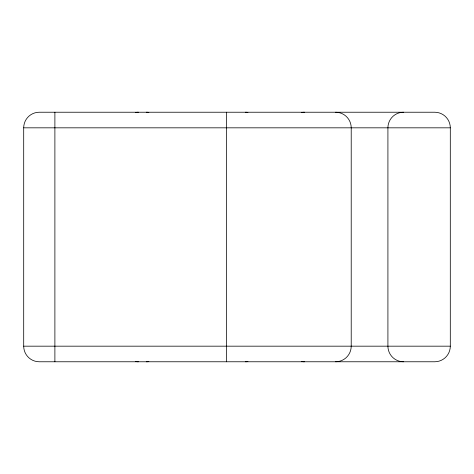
<?xml version="1.0" encoding="UTF-8"?>
<svg xmlns="http://www.w3.org/2000/svg" width="474" height="474" viewBox="0 0 474 474"><rect width="100%" height="100%" fill="white"/><g stroke="black" fill="none" stroke-linecap="round" stroke-linejoin="round"><path stroke-width="0.71" d="M23.7 127.826A15.595 15.595 0 0 1 39.295 112.231L434.705 112.231A15.595 15.595 0 0 1 450.3 127.826L450.3 346.174A15.595 15.595 0 0 1 434.705 361.769L39.295 361.769A15.595 15.595 0 0 1 23.7 346.174L23.7 127.826L351.216 127.826L351.216 346.174A15.595 15.595 0 0 1 335.616 361.769M351.341 127.826L450.3 127.826M23.7 346.174L351.216 346.174M351.341 346.174L450.3 346.174M226.448 112.231L226.448 361.769M54.889 112.231L54.889 361.769M403.51 112.231A15.595 15.595 0 0 0 387.916 127.826L387.916 346.174A15.595 15.595 0 0 0 403.51 361.769M135.546 112.492A15.595 15.595 0 0 1 138.384 112.231M245.461 112.231A15.595 13.509 90 0 1 247.92 112.492M138.384 361.769A15.595 15.595 0 0 1 135.546 361.508M247.92 361.508A15.595 13.509 90 0 1 245.461 361.769M335.616 112.231A15.595 15.595 0 0 1 351.216 127.826M301.588 112.492A15.595 15.595 0 0 1 304.426 112.231M146.377 112.231A15.595 13.509 90 0 1 148.836 112.492M304.426 361.769A15.595 15.595 0 0 1 301.588 361.508M148.836 361.508A15.595 13.509 90 0 1 146.377 361.769"/></g></svg>
